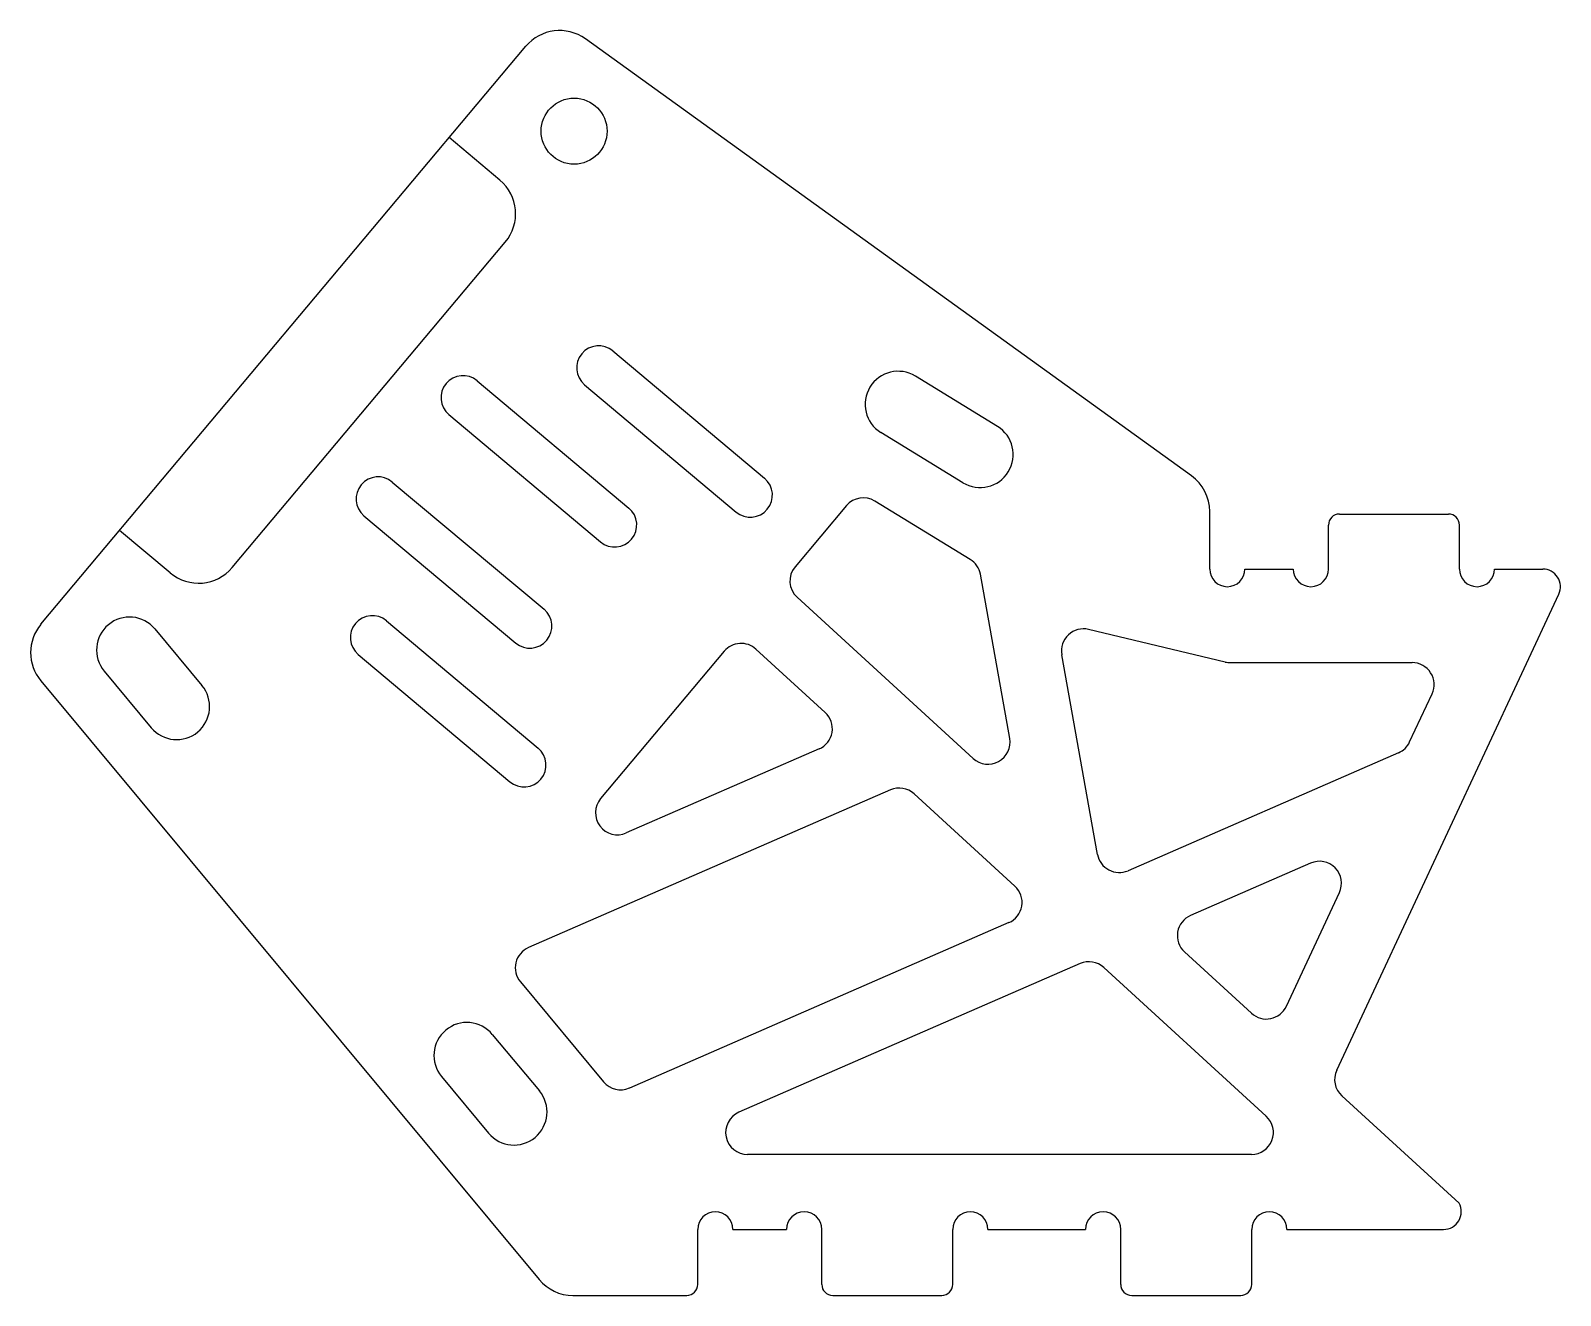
# Model space of a CAD drawing. Header units: millimetres. Extents: x 5 to 74.5, y 5 to 62.5.
import ezdxf

# ---------------------------------------------------------------- set-up
doc = ezdxf.new("R2010")
doc.units = ezdxf.units.MM
doc.layers.add('CUT', color=7, linetype='Continuous')
doc.layers.add('POCKET', color=7, linetype='Continuous')

msp = doc.modelspace()

# ---------------------------------------------------------------- linework, layer by layer
at = {"layer": 'CUT'}
for p, q in [((57.743, 42.241), (30.205, 62.088)), ((5.468, 35.49), (27.504, 61.751)), ((31.452, 47.909), (38.347, 42.125)), ((48.926, 44.484), (45.199, 46.765)), ((25.288, 46.553), (32.183, 40.769)), ((30.167, 46.377), (37.062, 40.593)), ((24.003, 45.021), (30.898, 39.237)), ((47.361, 41.925), (43.633, 44.206)), ((21.432, 41.956), (28.327, 36.172)), ((47.689, 38.442), (43.356, 41.093)), ((20.147, 40.424), (27.042, 34.64)), ((42.067, 40.883), (39.733, 38.1)), ((58.574, 38), (58.574, 40.619)), ((64.469, 40.5), (69.419, 40.5)), ((63.969, 38), (63.969, 40)), ((69.919, 38), (69.919, 40)), ((49.486, 30.309), (48.152, 37.765)), ((60.174, 38), (62.369, 38)), ((71.519, 38), (73.707, 38)), ((64.344, 15.227), (74.432, 36.862)), ((47.827, 29.395), (39.824, 36.72)), ((21.167, 35.652), (28.063, 29.868)), ((10.65, 35.28), (12.787, 32.711)), ((59.283, 33.777), (53.07, 35.259)), ((19.882, 34.12), (26.777, 28.336)), ((36.517, 34.266), (30.9, 27.57)), ((41.103, 31.483), (37.958, 34.361)), ((53.478, 25.037), (51.854, 34.11)), ((59.515, 33.75), (67.769, 33.75)), ((5.463, 32.925), (28.102, 5.721)), ((8.344, 33.361), (10.481, 30.792)), ((67.658, 30.146), (68.675, 32.327)), ((40.827, 29.828), (32.066, 26.01)), ((67.151, 29.652), (54.862, 24.297)), ((44.065, 27.967), (27.624, 20.802)), ((49.724, 23.592), (45.14, 27.788)), ((63.16, 24.64), (57.703, 22.262)), ((62.056, 18.134), (64.466, 23.301)), ((49.448, 21.938), (32.205, 14.423)), ((60.475, 17.819), (57.428, 20.608)), ((52.686, 20.076), (37.18, 13.319)), ((61.144, 13.14), (53.761, 19.897)), ((27.255, 19.246), (31.037, 14.7)), ((25.979, 16.86), (28.116, 14.292)), ((23.673, 14.941), (25.81, 12.373)), ((69.901, 9.191), (64.575, 14.066)), ((60.469, 11.402), (37.579, 11.402)), ((35.313, 5.5), (35.313, 8)), ((36.913, 8), (39.348, 8)), ((40.948, 5.5), (40.948, 8)), ((46.898, 5.5), (46.898, 8)), ((48.498, 8), (52.932, 8)), ((54.532, 5.5), (54.532, 8)), ((60.482, 5.5), (60.482, 8)), ((62.082, 8), (69.203, 8)), ((29.64, 5), (34.813, 5)), ((41.448, 5), (46.398, 5)), ((55.032, 5), (59.982, 5))]:
    msp.add_line(p, q, dxfattribs=at)
msp.add_circle((29.695, 57.896), 1.5, dxfattribs=at)
for centre, radius, start, end in [((29.036, 60.466), 2, 54.2195, 140), ((30.809, 47.143), 1, 50.00996, 230.00996), ((24.645, 45.787), 1, 50.00996, 230.00996), ((44.416, 45.486), 1.5, 58.53994, 238.53994), ((48.144, 43.205), 1.5, 238.53994, 58.53994), ((20.789, 41.19), 1, 50.00996, 230.00996), ((37.705, 41.359), 1, 230.00996, 50.00996), ((56.574, 40.619), 2, 0, 54.2195), ((42.834, 40.24), 1, 58.53994, 140.00996), ((31.541, 40.003), 1, 230.00996, 50.00996), ((64.469, 40), 0.5, 90, 180), ((69.419, 40), 0.5, 0, 90), ((47.168, 37.589), 1, 10.1486, 58.53994), ((40.5, 37.458), 1, 140.00996, 227.53253), ((59.374, 38), 0.8, 180, 0), ((63.169, 38), 0.8, 180, 0), ((70.719, 38), 0.8, 180, 0), ((73.707, 37.2), 0.8, 335, 90), ((27.685, 35.406), 1, 230.00996, 50.00996), ((7, 34.204), 2, 140, 219.76737), ((9.497, 34.32), 1.5, 39.76737, 219.76737), ((20.525, 34.886), 1, 50.00996, 230.00996), ((52.838, 34.286), 1, 76.58522, 190.1486), ((37.283, 33.623), 1, 47.53253, 140.00996), ((59.515, 34.75), 1, 256.58522, 270), ((67.769, 32.75), 1, 335, 90), ((11.634, 31.752), 1.5, 219.76737, 39.76737), ((40.428, 30.745), 1, 293.54689, 47.53253), ((48.502, 30.133), 1, 227.53253, 10.1486), ((66.752, 30.569), 1, 293.54689, 335), ((27.42, 29.102), 1, 230.00996, 50.00996), ((44.465, 27.05), 1, 47.53253, 113.54689), ((31.667, 26.927), 1, 140.00996, 293.54689), ((54.462, 25.213), 1, 190.1486, 293.54689), ((63.56, 23.724), 1, 335, 113.54689), ((49.049, 22.854), 1, 293.54689, 47.53253), ((58.103, 21.346), 1, 113.54689, 227.53253), ((28.023, 19.885), 1, 113.54689, 219.76737), ((53.086, 19.159), 1, 47.53253, 113.54689), ((61.15, 18.557), 1, 227.53253, 335), ((24.826, 15.9), 1.5, 39.76737, 219.76737), ((31.806, 15.34), 1, 219.76737, 293.54689), ((65.25, 14.804), 1, 155, 227.53253), ((26.963, 13.332), 1.5, 219.76737, 39.76737), ((37.579, 12.402), 1, 113.54689, 270), ((60.469, 12.402), 1, 270, 47.53253), ((69.203, 8.8), 0.8, 270, 29.26207), ((36.113, 8), 0.8, 0, 180), ((40.148, 8), 0.8, 0, 180), ((47.698, 8), 0.8, 0, 180), ((53.732, 8), 0.8, 0, 180), ((61.282, 8), 0.8, 0, 180), ((29.64, 7), 2, 219.76737, 270), ((34.813, 5.5), 0.5, 270, 0), ((41.448, 5.5), 0.5, 180, 270), ((46.398, 5.5), 0.5, 270, 0), ((55.032, 5.5), 0.5, 180, 270), ((59.982, 5.5), 0.5, 270, 0)]:
    msp.add_arc(centre, radius, start, end, dxfattribs=at)
at = {"layer": 'POCKET'}
for p, q in [((26.321, 55.675), (24.023, 57.603)), ((14.162, 38.072), (26.568, 52.857)), ((11.344, 37.826), (9.046, 39.754))]:
    msp.add_line(p, q, dxfattribs=at)
for centre, start, end in [((25.036, 54.143), 320, 50), ((12.63, 39.358), 230, 320)]:
    msp.add_arc(centre, 2, start, end, dxfattribs=at)

doc.saveas('drawing.dxf')
